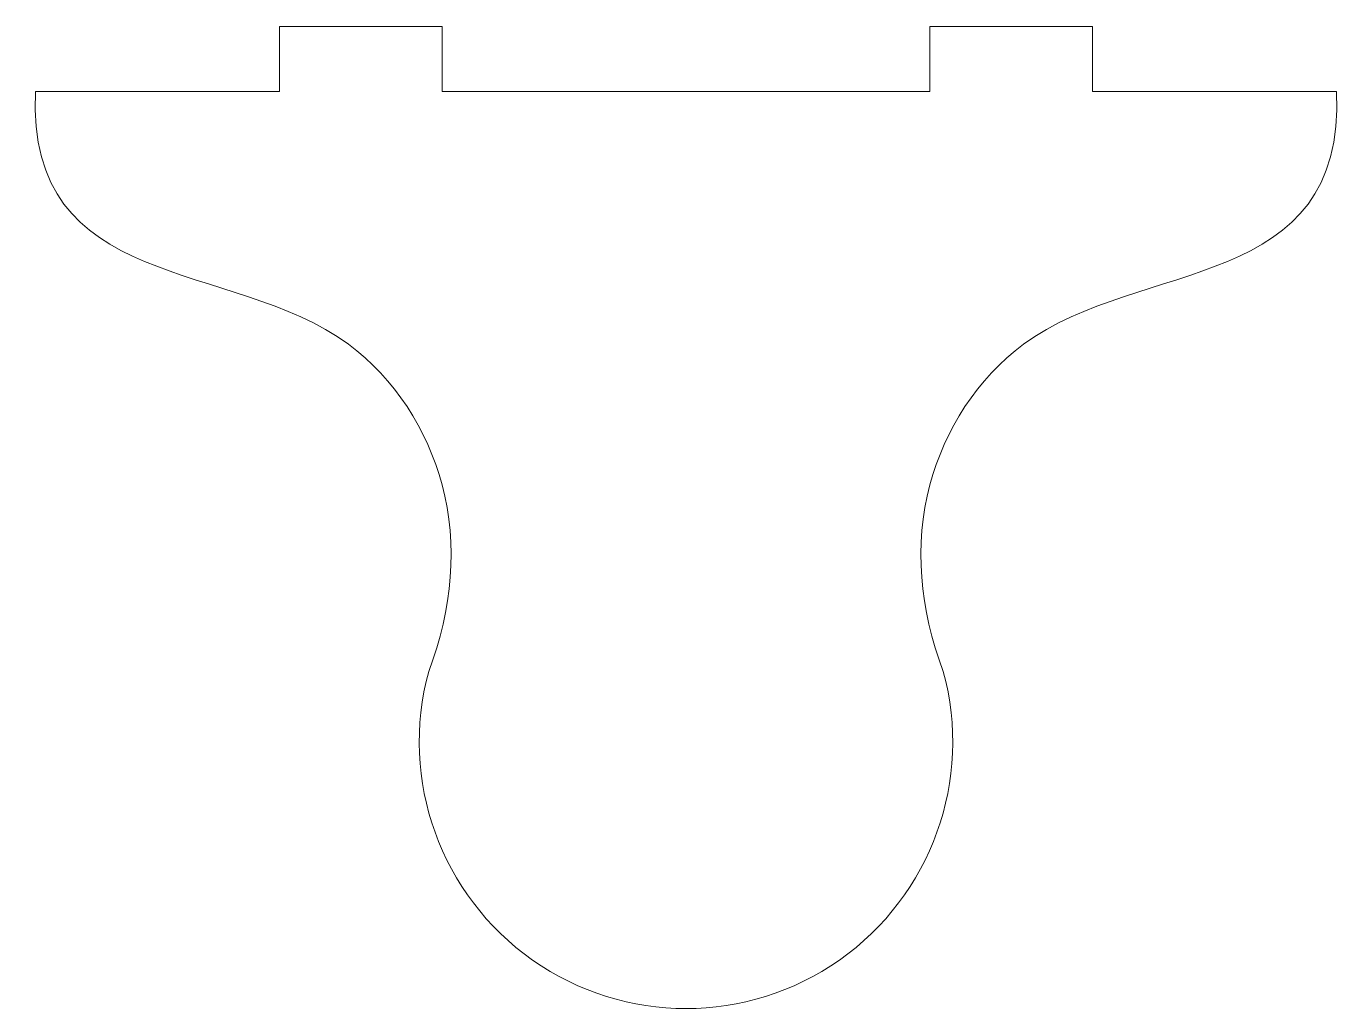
# Model space of a CAD drawing. Header units: millimetres. Extents: x -0.6 to 80.6, y -56.4 to 4.
import ezdxf

# ---------------------------------------------------------------- set-up
doc = ezdxf.new("R2010")
doc.units = ezdxf.units.MM

msp = doc.modelspace()

# ---------------------------------------------------------------- linework, layer by layer
at = {"color": 7, "linetype": 'Continuous', "lineweight": 15}
for p, q in [((15, 0), (15, 4)), ((25, 4), (15, 4)), ((25, 0), (25, 4)), ((55, 0), (55, 4)), ((55, 4), (65, 4)), ((65, 0), (65, 4)), ((0, 0), (15, 0)), ((25, 0), (55, 0)), ((80, 0), (65, 0))]:
    msp.add_line(p, q, dxfattribs=at)
msp.add_arc((40, -40), 16.401, 164.68947, 15.31053, dxfattribs=at)
for points in [[(0, 0), (-0.558, -12.43), (16.918, -9.401), (26.338, -24.393), (25.627, -31.804), (24.181, -35.669)], [(80, 0), (80.558, -12.43), (63.082, -9.401), (53.662, -24.393), (54.373, -31.804), (55.819, -35.669)]]:
    msp.add_open_spline(points, degree=3, knots=[0, 0, 0, 0, 0.1976883, 0.2749808, 0.3607495, 0.3607495, 0.3607495, 0.3607495], dxfattribs=at)

doc.saveas('drawing.dxf')
